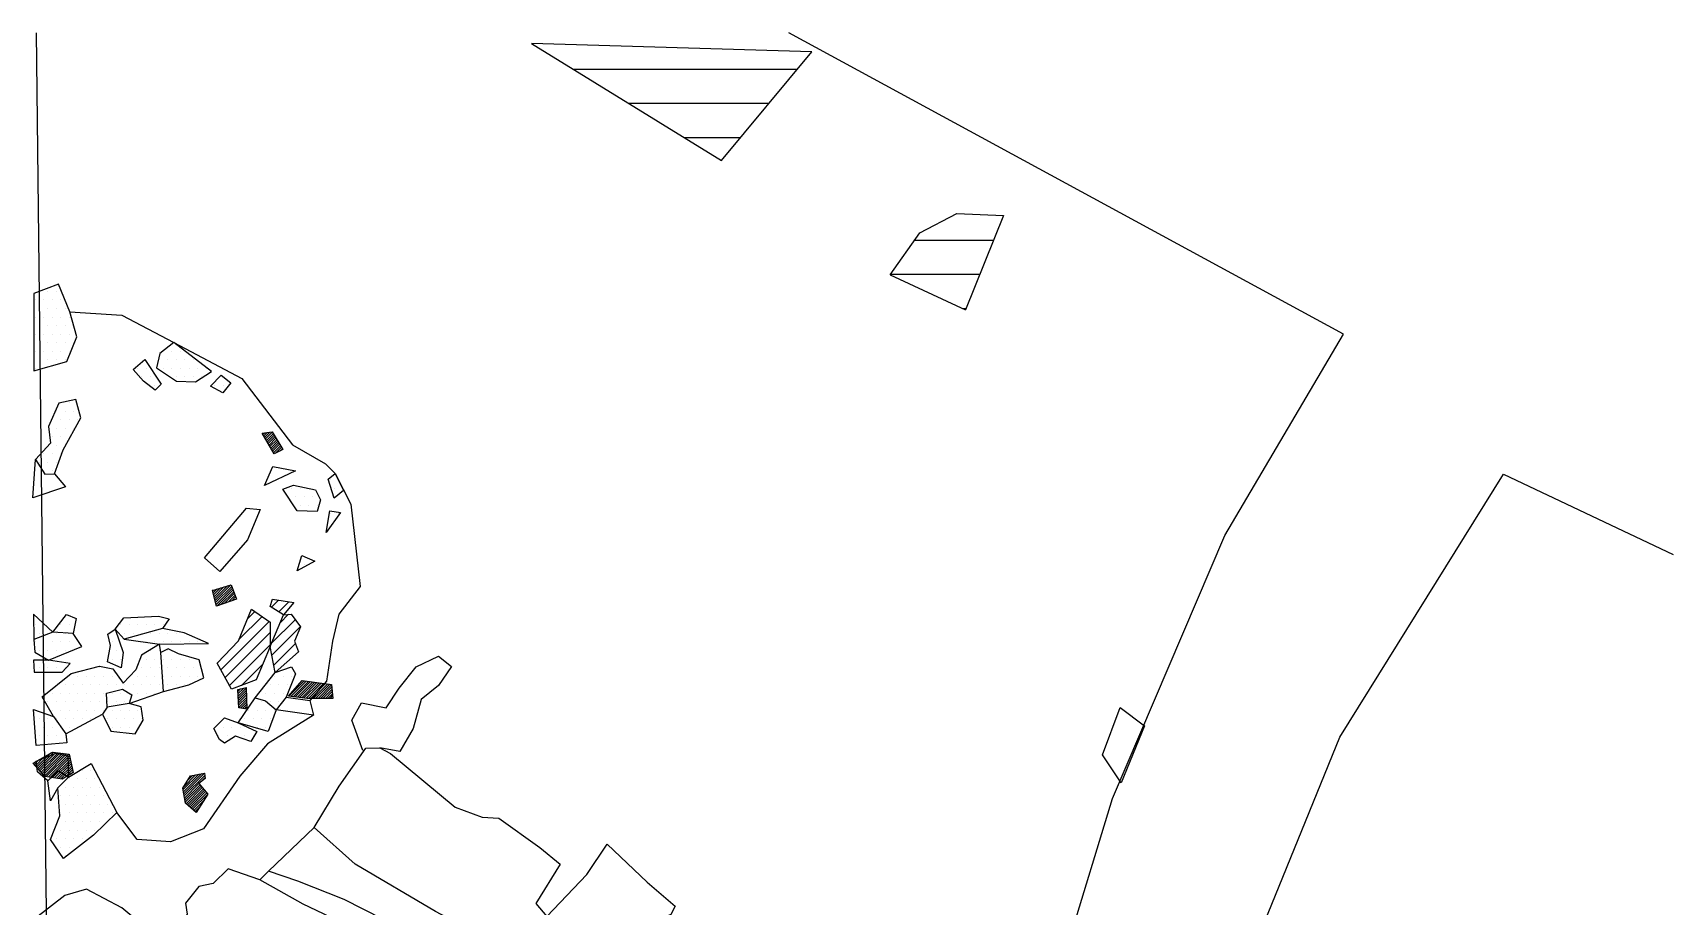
# Model space of a CAD drawing. Header units: metres. Extents: x -4.4 to -1.98, y -17.3 to -13.5.
# Drawn here: x -4.397 to -1.999, y -14.774 to -13.497 of the extents above; entities that cross this region are included whole.
import ezdxf

# ---------------------------------------------------------------- set-up
doc = ezdxf.new("R2010")
doc.units = ezdxf.units.M
doc.header["$LTSCALE"] = 25
doc.header["$MEASUREMENT"] = 0
doc.linetypes.add('STRICHPUNKTX2', pattern=[2, 1, -0.5, 0, -0.5])
doc.layers.get('0').update_dxf_attribs({"linetype": 'CONTINUOUS'})
for name, color, linetype in [('BEFUND', 1, 'CONTINUOUS'), ('BEFUNDSCHRAFF', 1, 'CONTINUOUS'), ('FEUER', 1, 'CONTINUOUS'), ('GRABUNGSGRENZE', 3, 'STRICHPUNKTX2'), ('KNOCHEN', 2, 'CONTINUOUS'), ('KNOCHENSCHRAFF', 2, 'CONTINUOUS'), ('STEINE', 4, 'CONTINUOUS'), ('STEINESCHRAFF', 4, 'CONTINUOUS')]:
    doc.layers.add(name, color=color, linetype=linetype)

# ---------------------------------------------------------------- blocks, each defined once
blk = doc.blocks.new('*X3')
at = {"color": 0}
for p, q in [((-404.83, -1433.67), (-403.79, -1432.63)), ((-403.75, -1434.36), (-402.27, -1432.88)), ((-412.22, -1442.83), (-405.15, -1435.76)), ((-409.58, -1438.42), (-406.2, -1435.04)), ((-408.37, -1435.44), (-407.24, -1434.32)), ((-404.85, -1438.99), (-401.36, -1435.5)), ((-403.57, -1435.95), (-402.34, -1434.71)), ((-411.6, -1443.97), (-405.02, -1437.39)), ((-404.77, -1440.68), (-400.62, -1436.53)), ((-410.97, -1445.12), (-405.02, -1439.16)), ((-404.47, -1442.15), (-401.32, -1439)), ((-409.18, -1445.1), (-406.12, -1442.03)), ((-429.6, -1490.26), (-424.37, -1485.03)), ((-429.2, -1488.09), (-427.12, -1486.01)), ((-427.54, -1489.97), (-422.88, -1485.31)), ((-424.65, -1488.85), (-421.8, -1486)), ((-422.07, -1488.04), (-420.72, -1486.69)), ((-420.38, -1488.12), (-419.69, -1487.42)), ((-418.7, -1488.2), (-418.66, -1488.16)), ((-428.21, -1497.7), (-421.72, -1491.22)), ((-426.82, -1498.09), (-419.6, -1490.87)), ((-425.44, -1498.48), (-417.55, -1490.58)), ((-424.06, -1498.86), (-416.31, -1491.12)), ((-430.97, -1496.93), (-425.89, -1491.85)), ((-430.97, -1495.16), (-427.9, -1492.1)), ((-430.12, -1492.55), (-429.92, -1492.34)), ((-429.59, -1497.32), (-423.84, -1491.57)), ((-422.68, -1499.25), (-415.08, -1491.65)), ((-418.58, -1496.92), (-413.84, -1492.18)), ((-437.3, -1506.8), (-429.97, -1499.47)), ((-437.16, -1508.43), (-428.68, -1499.95)), ((-437.02, -1510.06), (-427.39, -1500.42)), ((-436.88, -1511.68), (-426.1, -1500.9)), ((-436.35, -1504.08), (-431.26, -1499)), ((-436.74, -1513.31), (-424.81, -1501.38)), ((-436.6, -1514.94), (-423.7, -1502.04)), ((-436.46, -1516.56), (-422.82, -1502.93)), ((-436.32, -1518.19), (-421.94, -1503.81)), ((-436.18, -1519.82), (-421.06, -1504.7)), ((-436.04, -1521.44), (-420.5, -1505.91)), ((-435.9, -1523.07), (-420.63, -1507.81)), ((-435.75, -1524.7), (-420.77, -1509.71)), ((-421.17, -1511.88), (-419.78, -1510.49)), ((-431.97, -1522.68), (-421.17, -1511.88)), ((-421.86, -1516.11), (-417.6, -1511.85)), ((-421.74, -1514.22), (-418.4, -1510.88)), ((-430.03, -1522.51), (-421.74, -1514.22)), ((-420.22, -1516.23), (-418.31, -1514.33)), ((-428.47, -1522.71), (-422.38, -1516.63)), ((-426.75, -1522.77), (-423.27, -1519.28)), ((-425.01, -1522.79), (-424.15, -1521.94))]:
    blk.add_line(p, q, dxfattribs=at)
blk = doc.blocks.new('*X7')
at = {"color": 0}
for p, q in [((-437.5, -1387.5), (-437.5, -1387.5)), ((-436.25, -1387.5), (-436.25, -1387.5)), ((-439.375, -1388.75), (-439.375, -1388.75)), ((-438.75, -1390), (-438.75, -1390)), ((-438.125, -1388.75), (-438.125, -1388.75)), ((-437.5, -1390), (-437.5, -1390)), ((-436.875, -1388.75), (-436.875, -1388.75)), ((-436.25, -1390), (-436.25, -1390)), ((-435.625, -1388.75), (-435.625, -1388.75)), ((-435, -1390), (-435, -1390)), ((-439.375, -1391.25), (-439.375, -1391.25)), ((-438.75, -1392.5), (-438.75, -1392.5)), ((-438.125, -1391.25), (-438.125, -1391.25)), ((-437.5, -1392.5), (-437.5, -1392.5)), ((-436.875, -1391.25), (-436.875, -1391.25)), ((-436.25, -1392.5), (-436.25, -1392.5)), ((-435.625, -1391.25), (-435.625, -1391.25)), ((-435, -1392.5), (-435, -1392.5)), ((-434.375, -1391.25), (-434.375, -1391.25)), ((-433.75, -1392.5), (-433.75, -1392.5)), ((-439.375, -1393.75), (-439.375, -1393.75)), ((-438.75, -1395), (-438.75, -1395)), ((-438.125, -1393.75), (-438.125, -1393.75)), ((-437.5, -1395), (-437.5, -1395)), ((-436.875, -1393.75), (-436.875, -1393.75)), ((-436.25, -1395), (-436.25, -1395)), ((-435.625, -1393.75), (-435.625, -1393.75)), ((-435, -1395), (-435, -1395)), ((-434.375, -1393.75), (-434.375, -1393.75)), ((-433.75, -1395), (-433.75, -1395)), ((-439.375, -1396.25), (-439.375, -1396.25)), ((-438.75, -1397.5), (-438.75, -1397.5)), ((-438.125, -1396.25), (-438.125, -1396.25)), ((-437.5, -1397.5), (-437.5, -1397.5)), ((-436.875, -1396.25), (-436.875, -1396.25)), ((-436.25, -1397.5), (-436.25, -1397.5)), ((-435.625, -1396.25), (-435.625, -1396.25)), ((-435, -1397.5), (-435, -1397.5)), ((-434.375, -1396.25), (-434.375, -1396.25)), ((-421.25, -1397.5), (-421.25, -1397.5)), ((-420.625, -1396.25), (-420.625, -1396.25)), ((-420, -1397.5), (-420, -1397.5)), ((-419.375, -1396.25), (-419.375, -1396.25)), ((-418.75, -1397.5), (-418.75, -1397.5)), ((-418.125, -1396.25), (-418.125, -1396.25)), ((-417.5, -1397.5), (-417.5, -1397.5)), ((-416.25, -1397.5), (-416.25, -1397.5)), ((-439.375, -1398.75), (-439.375, -1398.75)), ((-424.375, -1398.75), (-424.375, -1398.75)), ((-423.75, -1400), (-423.75, -1400)), ((-423.125, -1398.75), (-423.125, -1398.75)), ((-422.5, -1400), (-422.5, -1400)), ((-420.625, -1398.75), (-420.625, -1398.75)), ((-419.375, -1398.75), (-419.375, -1398.75)), ((-418.75, -1400), (-418.75, -1400)), ((-418.125, -1398.75), (-418.125, -1398.75)), ((-417.5, -1400), (-417.5, -1400)), ((-416.875, -1398.75), (-416.875, -1398.75)), ((-416.25, -1400), (-416.25, -1400)), ((-415.625, -1398.75), (-415.625, -1398.75)), ((-415, -1400), (-415, -1400)), ((-414.375, -1398.75), (-414.375, -1398.75)), ((-421.875, -1401.25), (-421.875, -1401.25)), ((-413.125, -1401.25), (-413.125, -1401.25)), ((-411.875, -1401.25), (-411.875, -1401.25)), ((-436.25, -1405), (-436.25, -1405)), ((-435, -1405), (-435, -1405)), ((-434.375, -1403.75), (-434.375, -1403.75)), ((-433.75, -1405), (-433.75, -1405)), ((-436.875, -1406.25), (-436.875, -1406.25)), ((-436.25, -1407.5), (-436.25, -1407.5)), ((-435.625, -1406.25), (-435.625, -1406.25)), ((-435, -1407.5), (-435, -1407.5)), ((-434.375, -1406.25), (-434.375, -1406.25)), ((-433.75, -1407.5), (-433.75, -1407.5)), ((-433.125, -1406.25), (-433.125, -1406.25)), ((-436.875, -1408.75), (-436.875, -1408.75)), ((-436.25, -1410), (-436.25, -1410)), ((-435.625, -1408.75), (-435.625, -1408.75)), ((-435, -1410), (-435, -1410)), ((-434.375, -1408.75), (-434.375, -1408.75)), ((-438.125, -1411.25), (-438.125, -1411.25)), ((-436.875, -1411.25), (-436.875, -1411.25)), ((-435.625, -1411.25), (-435.625, -1411.25)), ((-438.75, -1412.5), (-438.75, -1412.5)), ((-438.125, -1413.75), (-438.125, -1413.75)), ((-437.5, -1412.5), (-437.5, -1412.5)), ((-436.875, -1413.75), (-436.875, -1413.75)), ((-436.25, -1412.5), (-436.25, -1412.5)), ((-401.875, -1416.25), (-401.875, -1416.25)), ((-400.625, -1416.25), (-400.625, -1416.25)), ((-396.25, -1415), (-396.25, -1415)), ((-395.625, -1416.25), (-395.625, -1416.25)), ((-401.25, -1417.5), (-401.25, -1417.5)), ((-400.625, -1418.75), (-400.625, -1418.75)), ((-400, -1417.5), (-400, -1417.5)), ((-399.375, -1418.75), (-399.375, -1418.75)), ((-398.75, -1417.5), (-398.75, -1417.5)), ((-398.125, -1418.75), (-398.125, -1418.75)), ((-396.25, -1420), (-396.25, -1420)), ((-395, -1420), (-395, -1420)), ((-400, -1427.5), (-400, -1427.5)), ((-439.375, -1436.25), (-439.375, -1436.25)), ((-438.125, -1436.25), (-438.125, -1436.25)), ((-435.625, -1436.25), (-435.625, -1436.25)), ((-434.375, -1436.25), (-434.375, -1436.25)), ((-426.875, -1436.25), (-426.875, -1436.25)), ((-425.625, -1436.25), (-425.625, -1436.25)), ((-424.375, -1436.25), (-424.375, -1436.25)), ((-423.125, -1436.25), (-423.125, -1436.25)), ((-421.875, -1436.25), (-421.875, -1436.25)), ((-420.625, -1436.25), (-420.625, -1436.25)), ((-439.375, -1438.75), (-439.375, -1438.75)), ((-438.75, -1437.5), (-438.75, -1437.5)), ((-438.125, -1438.75), (-438.125, -1438.75)), ((-437.5, -1437.5), (-437.5, -1437.5)), ((-436.875, -1438.75), (-436.875, -1438.75)), ((-436.25, -1437.5), (-436.25, -1437.5)), ((-435.625, -1438.75), (-435.625, -1438.75)), ((-435, -1437.5), (-435, -1437.5)), ((-434.375, -1438.75), (-434.375, -1438.75)), ((-433.125, -1438.75), (-433.125, -1438.75)), ((-428.125, -1438.75), (-428.125, -1438.75)), ((-427.5, -1437.5), (-427.5, -1437.5)), ((-426.25, -1437.5), (-426.25, -1437.5)), ((-425, -1437.5), (-425, -1437.5)), ((-423.75, -1437.5), (-423.75, -1437.5)), ((-423.125, -1438.75), (-423.125, -1438.75)), ((-422.5, -1437.5), (-422.5, -1437.5)), ((-421.875, -1438.75), (-421.875, -1438.75)), ((-421.25, -1437.5), (-421.25, -1437.5)), ((-420.625, -1438.75), (-420.625, -1438.75)), ((-420, -1437.5), (-420, -1437.5)), ((-419.375, -1438.75), (-419.375, -1438.75)), ((-418.75, -1437.5), (-418.75, -1437.5)), ((-418.125, -1438.75), (-418.125, -1438.75)), ((-417.5, -1437.5), (-417.5, -1437.5)), ((-416.875, -1438.75), (-416.875, -1438.75)), ((-415.625, -1438.75), (-415.625, -1438.75)), ((-438.75, -1440), (-438.75, -1440)), ((-437.5, -1440), (-437.5, -1440)), ((-436.25, -1440), (-436.25, -1440)), ((-435, -1440), (-435, -1440)), ((-427.5, -1440), (-427.5, -1440)), ((-422.5, -1440), (-422.5, -1440)), ((-421.25, -1440), (-421.25, -1440)), ((-420, -1440), (-420, -1440)), ((-438.75, -1442.5), (-438.75, -1442.5)), ((-437.5, -1442.5), (-437.5, -1442.5)), ((-436.25, -1442.5), (-436.25, -1442.5)), ((-435, -1442.5), (-435, -1442.5)), ((-430, -1442.5), (-430, -1442.5)), ((-428.125, -1441.25), (-428.125, -1441.25)), ((-426.875, -1441.25), (-426.875, -1441.25)), ((-423.75, -1442.5), (-423.75, -1442.5)), ((-423.125, -1441.25), (-423.125, -1441.25)), ((-422.5, -1442.5), (-422.5, -1442.5)), ((-421.875, -1441.25), (-421.875, -1441.25)), ((-421.25, -1442.5), (-421.25, -1442.5)), ((-420.625, -1441.25), (-420.625, -1441.25)), ((-420, -1442.5), (-420, -1442.5)), ((-419.375, -1441.25), (-419.375, -1441.25)), ((-418.75, -1442.5), (-418.75, -1442.5)), ((-418.125, -1441.25), (-418.125, -1441.25)), ((-417.5, -1442.5), (-417.5, -1442.5)), ((-416.875, -1441.25), (-416.875, -1441.25)), ((-416.25, -1442.5), (-416.25, -1442.5)), ((-435, -1445), (-435, -1445)), ((-434.375, -1443.75), (-434.375, -1443.75)), ((-433.75, -1445), (-433.75, -1445)), ((-433.125, -1443.75), (-433.125, -1443.75)), ((-432.5, -1445), (-432.5, -1445)), ((-431.875, -1443.75), (-431.875, -1443.75)), ((-431.25, -1445), (-431.25, -1445)), ((-430.625, -1443.75), (-430.625, -1443.75)), ((-430, -1445), (-430, -1445)), ((-429.375, -1443.75), (-429.375, -1443.75)), ((-428.75, -1445), (-428.75, -1445)), ((-428.125, -1443.75), (-428.125, -1443.75)), ((-427.5, -1445), (-427.5, -1445)), ((-426.25, -1445), (-426.25, -1445)), ((-425, -1445), (-425, -1445)), ((-424.375, -1443.75), (-424.375, -1443.75)), ((-423.75, -1445), (-423.75, -1445)), ((-423.125, -1443.75), (-423.125, -1443.75)), ((-422.5, -1445), (-422.5, -1445)), ((-421.875, -1443.75), (-421.875, -1443.75)), ((-421.25, -1445), (-421.25, -1445)), ((-420.625, -1443.75), (-420.625, -1443.75)), ((-420, -1445), (-420, -1445)), ((-419.375, -1443.75), (-419.375, -1443.75)), ((-418.75, -1445), (-418.75, -1445)), ((-418.125, -1443.75), (-418.125, -1443.75)), ((-417.5, -1445), (-417.5, -1445)), ((-416.875, -1443.75), (-416.875, -1443.75)), ((-415.625, -1443.75), (-415.625, -1443.75)), ((-405, -1445), (-405, -1445)), ((-404.375, -1443.75), (-404.375, -1443.75)), ((-403.75, -1445), (-403.75, -1445)), ((-403.125, -1443.75), (-403.125, -1443.75)), ((-402.5, -1445), (-402.5, -1445)), ((-401.875, -1443.75), (-401.875, -1443.75)), ((-437.5, -1447.5), (-437.5, -1447.5)), ((-436.875, -1446.25), (-436.875, -1446.25)), ((-436.25, -1447.5), (-436.25, -1447.5)), ((-435.625, -1446.25), (-435.625, -1446.25)), ((-435, -1447.5), (-435, -1447.5)), ((-434.375, -1446.25), (-434.375, -1446.25)), ((-433.75, -1447.5), (-433.75, -1447.5)), ((-433.125, -1446.25), (-433.125, -1446.25)), ((-432.5, -1447.5), (-432.5, -1447.5)), ((-431.875, -1446.25), (-431.875, -1446.25)), ((-431.25, -1447.5), (-431.25, -1447.5)), ((-430.625, -1446.25), (-430.625, -1446.25)), ((-430, -1447.5), (-430, -1447.5)), ((-429.375, -1446.25), (-429.375, -1446.25)), ((-428.75, -1447.5), (-428.75, -1447.5)), ((-428.125, -1446.25), (-428.125, -1446.25)), ((-427.5, -1447.5), (-427.5, -1447.5)), ((-426.875, -1446.25), (-426.875, -1446.25)), ((-426.25, -1447.5), (-426.25, -1447.5)), ((-425.625, -1446.25), (-425.625, -1446.25)), ((-425, -1447.5), (-425, -1447.5)), ((-424.375, -1446.25), (-424.375, -1446.25)), ((-423.125, -1446.25), (-423.125, -1446.25)), ((-421.875, -1446.25), (-421.875, -1446.25)), ((-407.5, -1447.5), (-407.5, -1447.5)), ((-406.25, -1447.5), (-406.25, -1447.5)), ((-405.625, -1446.25), (-405.625, -1446.25)), ((-405, -1447.5), (-405, -1447.5)), ((-404.375, -1446.25), (-404.375, -1446.25)), ((-403.75, -1447.5), (-403.75, -1447.5)), ((-403.125, -1446.25), (-403.125, -1446.25)), ((-439.375, -1448.75), (-439.375, -1448.75)), ((-438.75, -1450), (-438.75, -1450)), ((-437.5, -1450), (-437.5, -1450)), ((-436.875, -1448.75), (-436.875, -1448.75)), ((-436.25, -1450), (-436.25, -1450)), ((-435.625, -1448.75), (-435.625, -1448.75)), ((-435, -1450), (-435, -1450)), ((-434.375, -1448.75), (-434.375, -1448.75)), ((-433.75, -1450), (-433.75, -1450)), ((-433.125, -1448.75), (-433.125, -1448.75)), ((-432.5, -1450), (-432.5, -1450)), ((-431.875, -1448.75), (-431.875, -1448.75)), ((-431.25, -1450), (-431.25, -1450)), ((-430.625, -1448.75), (-430.625, -1448.75)), ((-429.375, -1448.75), (-429.375, -1448.75)), ((-428.75, -1450), (-428.75, -1450)), ((-428.125, -1448.75), (-428.125, -1448.75)), ((-427.5, -1450), (-427.5, -1450)), ((-426.875, -1448.75), (-426.875, -1448.75)), ((-426.25, -1450), (-426.25, -1450)), ((-425.625, -1448.75), (-425.625, -1448.75)), ((-425, -1450), (-425, -1450)), ((-424.375, -1448.75), (-424.375, -1448.75)), ((-423.75, -1450), (-423.75, -1450)), ((-408.75, -1450), (-408.75, -1450)), ((-408.125, -1448.75), (-408.125, -1448.75)), ((-407.5, -1450), (-407.5, -1450)), ((-406.875, -1448.75), (-406.875, -1448.75)), ((-406.25, -1450), (-406.25, -1450)), ((-405.625, -1448.75), (-405.625, -1448.75)), ((-405, -1450), (-405, -1450)), ((-404.375, -1448.75), (-404.375, -1448.75)), ((-439.375, -1451.25), (-439.375, -1451.25)), ((-438.75, -1452.5), (-438.75, -1452.5)), ((-438.125, -1451.25), (-438.125, -1451.25)), ((-437.5, -1452.5), (-437.5, -1452.5)), ((-436.875, -1451.25), (-436.875, -1451.25)), ((-436.25, -1452.5), (-436.25, -1452.5)), ((-435.625, -1451.25), (-435.625, -1451.25)), ((-435, -1452.5), (-435, -1452.5)), ((-434.375, -1451.25), (-434.375, -1451.25)), ((-433.125, -1451.25), (-433.125, -1451.25)), ((-428.125, -1451.25), (-428.125, -1451.25)), ((-426.875, -1451.25), (-426.875, -1451.25)), ((-425.625, -1451.25), (-425.625, -1451.25)), ((-424.375, -1451.25), (-424.375, -1451.25)), ((-412.5, -1452.5), (-412.5, -1452.5)), ((-411.875, -1451.25), (-411.875, -1451.25)), ((-411.25, -1452.5), (-411.25, -1452.5)), ((-410.625, -1451.25), (-410.625, -1451.25)), ((-410, -1452.5), (-410, -1452.5)), ((-409.375, -1451.25), (-409.375, -1451.25)), ((-408.75, -1452.5), (-408.75, -1452.5)), ((-407.5, -1452.5), (-407.5, -1452.5)), ((-406.875, -1451.25), (-406.875, -1451.25)), ((-405.625, -1451.25), (-405.625, -1451.25)), ((-438.125, -1453.75), (-438.125, -1453.75)), ((-438.75, -1457.5), (-438.75, -1457.5)), ((-438.125, -1456.25), (-438.125, -1456.25)), ((-437.5, -1457.5), (-437.5, -1457.5)), ((-436.875, -1456.25), (-436.875, -1456.25)), ((-436.25, -1457.5), (-436.25, -1457.5)), ((-435.625, -1456.25), (-435.625, -1456.25)), ((-435, -1457.5), (-435, -1457.5)), ((-432.5, -1457.5), (-432.5, -1457.5)), ((-431.25, -1457.5), (-431.25, -1457.5)), ((-435, -1460), (-435, -1460)), ((-434.375, -1458.75), (-434.375, -1458.75)), ((-433.75, -1460), (-433.75, -1460)), ((-433.125, -1458.75), (-433.125, -1458.75)), ((-432.5, -1460), (-432.5, -1460)), ((-431.875, -1458.75), (-431.875, -1458.75)), ((-431.25, -1460), (-431.25, -1460)), ((-430.625, -1458.75), (-430.625, -1458.75)), ((-430, -1460), (-430, -1460)), ((-435.625, -1461.25), (-435.625, -1461.25)), ((-435, -1462.5), (-435, -1462.5)), ((-434.375, -1461.25), (-434.375, -1461.25)), ((-433.75, -1462.5), (-433.75, -1462.5)), ((-433.125, -1461.25), (-433.125, -1461.25)), ((-432.5, -1462.5), (-432.5, -1462.5)), ((-431.875, -1461.25), (-431.875, -1461.25)), ((-431.25, -1462.5), (-431.25, -1462.5)), ((-430.625, -1461.25), (-430.625, -1461.25)), ((-430, -1462.5), (-430, -1462.5)), ((-429.375, -1461.25), (-429.375, -1461.25)), ((-428.75, -1462.5), (-428.75, -1462.5)), ((-435.625, -1463.75), (-435.625, -1463.75)), ((-435, -1465), (-435, -1465)), ((-434.375, -1463.75), (-434.375, -1463.75)), ((-433.75, -1465), (-433.75, -1465)), ((-433.125, -1463.75), (-433.125, -1463.75)), ((-432.5, -1465), (-432.5, -1465)), ((-431.875, -1463.75), (-431.875, -1463.75)), ((-431.25, -1465), (-431.25, -1465)), ((-430.625, -1463.75), (-430.625, -1463.75)), ((-430, -1465), (-430, -1465)), ((-429.375, -1463.75), (-429.375, -1463.75)), ((-428.125, -1463.75), (-428.125, -1463.75)), ((-436.25, -1467.5), (-436.25, -1467.5)), ((-435.625, -1466.25), (-435.625, -1466.25)), ((-435, -1467.5), (-435, -1467.5)), ((-434.375, -1466.25), (-434.375, -1466.25)), ((-433.75, -1467.5), (-433.75, -1467.5)), ((-433.125, -1466.25), (-433.125, -1466.25)), ((-432.5, -1467.5), (-432.5, -1467.5)), ((-431.875, -1466.25), (-431.875, -1466.25)), ((-430.625, -1466.25), (-430.625, -1466.25)), ((-435.625, -1468.75), (-435.625, -1468.75)), ((-434.375, -1468.75), (-434.375, -1468.75)), ((-433.125, -1468.75), (-433.125, -1468.75)), ((-435, -1470), (-435, -1470))]:
    blk.add_line(p, q, dxfattribs=at)
blk = doc.blocks.new('*X10')
at = {"color": 0}
for p, q in [((-406.06, -1408.38), (-405.85, -1408.18)), ((-405.93, -1408.61), (-405.46, -1408.13)), ((-405.81, -1408.84), (-405.06, -1408.09)), ((-405.68, -1409.06), (-404.71, -1408.1)), ((-405.55, -1409.29), (-404.58, -1408.31)), ((-405.42, -1409.51), (-404.44, -1408.53)), ((-405.29, -1409.74), (-404.31, -1408.75)), ((-405.17, -1409.97), (-404.17, -1408.97)), ((-405.04, -1410.19), (-404.04, -1409.19)), ((-404.91, -1410.42), (-403.9, -1409.41)), ((-404.78, -1410.64), (-403.77, -1409.63)), ((-404.66, -1410.87), (-403.63, -1409.84)), ((-404.53, -1411.1), (-403.5, -1410.06)), ((-404.25, -1411.17), (-403.36, -1410.28)), ((-403.51, -1410.79), (-403.23, -1410.5)), ((-413.43, -1431.31), (-413.27, -1431.15)), ((-413.36, -1431.59), (-412.77, -1431)), ((-413.28, -1431.87), (-412.27, -1430.85)), ((-413.21, -1432.15), (-411.76, -1430.7)), ((-413.14, -1432.43), (-411.26, -1430.56)), ((-413.06, -1432.71), (-410.76, -1430.41)), ((-412.99, -1432.99), (-410.63, -1430.63)), ((-412.91, -1433.27), (-410.53, -1430.89)), ((-412.75, -1433.46), (-410.44, -1431.15)), ((-412.21, -1433.27), (-410.34, -1431.41)), ((-411.67, -1433.08), (-410.25, -1431.66)), ((-411.12, -1432.89), (-410.15, -1431.92)), ((-410.58, -1432.7), (-410.06, -1432.18)), ((-410.03, -1432.51), (-409.96, -1432.44)), ((-409.74, -1446.01), (-409.35, -1445.61)), ((-409.73, -1446.34), (-408.87, -1445.49)), ((-409.71, -1446.68), (-408.54, -1445.51)), ((-409.69, -1447.01), (-408.52, -1445.85)), ((-402.3, -1446.69), (-400.04, -1444.44)), ((-401.98, -1446.73), (-399.73, -1444.48)), ((-401.66, -1446.76), (-399.42, -1444.52)), ((-401.34, -1446.8), (-399.1, -1444.56)), ((-401.02, -1446.83), (-398.79, -1444.6)), ((-400.71, -1446.87), (-398.48, -1444.64)), ((-400.39, -1446.91), (-398.17, -1444.68)), ((-400.07, -1446.94), (-397.85, -1444.72)), ((-399.75, -1446.98), (-397.54, -1444.77)), ((-399.42, -1447), (-397.23, -1444.81)), ((-399.06, -1447), (-396.91, -1444.85)), ((-398.71, -1447), (-396.6, -1444.89)), ((-398.36, -1447), (-396.29, -1444.93)), ((-398, -1447), (-396.02, -1445.01)), ((-397.65, -1447), (-395.99, -1445.34)), ((-397.3, -1447), (-395.97, -1445.67)), ((-409.67, -1447.35), (-408.51, -1446.19)), ((-409.65, -1447.68), (-408.5, -1446.54)), ((-409.63, -1448.02), (-408.49, -1446.88)), ((-409.61, -1448.35), (-408.48, -1447.22)), ((-409.35, -1448.44), (-408.47, -1447.56)), ((-409.04, -1448.49), (-408.46, -1447.91)), ((-408.73, -1448.53), (-408.45, -1448.25)), ((-396.94, -1447), (-395.94, -1446)), ((-396.59, -1447), (-395.92, -1446.32)), ((-396.24, -1447), (-395.89, -1446.65)), ((-395.89, -1447), (-395.87, -1446.98)), ((-439.32, -1456.85), (-437.98, -1455.51)), ((-439.16, -1457.04), (-437.14, -1455.02)), ((-438.99, -1457.23), (-436.64, -1454.87)), ((-438.83, -1457.42), (-436.33, -1454.91)), ((-438.66, -1457.6), (-436.01, -1454.95)), ((-438.5, -1457.79), (-435.7, -1454.99)), ((-438.34, -1457.98), (-435.38, -1455.03)), ((-438.17, -1458.17), (-435.07, -1455.07)), ((-438.01, -1458.36), (-434.76, -1455.11)), ((-437.74, -1458.45), (-434.44, -1455.15)), ((-437.43, -1458.49), (-434.34, -1455.41)), ((-439.48, -1456.66), (-438.82, -1456)), ((-437.13, -1458.54), (-434.28, -1455.7)), ((-436.82, -1458.59), (-434.21, -1455.98)), ((-436.52, -1458.64), (-434.15, -1456.27)), ((-436.21, -1458.69), (-434.08, -1456.56)), ((-435.91, -1458.74), (-434.02, -1456.85)), ((-435.61, -1458.79), (-433.95, -1457.14)), ((-435.07, -1458.61), (-433.89, -1457.43)), ((-434.21, -1458.1), (-433.82, -1457.72)), ((-417.63, -1460.96), (-414.6, -1457.94)), ((-417.72, -1460.35), (-415.46, -1458.09)), ((-417.68, -1460.66), (-415.02, -1458.01)), ((-417.65, -1459.92), (-415.91, -1458.18)), ((-417.58, -1461.27), (-414.57, -1458.26)), ((-417.53, -1461.57), (-415.42, -1459.46)), ((-417.48, -1461.88), (-415.25, -1459.65)), ((-417.43, -1462.18), (-415.09, -1459.84)), ((-417.29, -1462.4), (-414.93, -1460.04)), ((-417.11, -1462.56), (-414.77, -1460.23)), ((-417.05, -1458.97), (-416.35, -1458.27)), ((-415.35, -1459.39), (-414.53, -1458.57)), ((-416.92, -1462.73), (-414.61, -1460.42)), ((-416.73, -1462.89), (-414.45, -1460.61)), ((-416.54, -1463.06), (-414.29, -1460.81)), ((-416.35, -1463.22), (-414.13, -1461)), ((-416.16, -1463.39), (-414.67, -1461.89)), ((-415.97, -1463.55), (-415.34, -1462.92))]:
    blk.add_line(p, q, dxfattribs=at)
blk = doc.blocks.new('*X13')
at = {"color": 0}
for p, q in [((-360.73, -1355), (-327.95, -1355)), ((-352.63, -1360), (-332.1, -1360)), ((-344.52, -1365), (-336.24, -1365)), ((-310.79, -1380), (-299.26, -1380)), ((-314.31, -1385), (-301.26, -1385)), ((-303.76, -1390), (-303.26, -1390))]:
    blk.add_line(p, q, dxfattribs=at)

msp = doc.modelspace()

# ---------------------------------------------------------------- linework, layer by layer
at = {"layer": 'BEFUND'}
for points in [[(-3.6681, -13.5125), (-3.3904, -13.6838), (-3.2585, -13.5246)], [(-3.1438, -13.8509), (-3.1005, -13.7894), (-3.0465, -13.761), (-2.9783, -13.7641), (-3.0334, -13.9019)], [(-3.1438, -13.8509), (-3.0334, -13.9019)], [(-4.3429, -13.9047), (-4.267, -13.9099), (-4.1907, -13.9496), (-4.0915, -14.0022), (-4.0173, -14.0994), (-3.969, -14.127), (-3.9553, -14.1412)], [(-3.9553, -14.1412), (-3.9324, -14.186), (-3.9183, -14.3067), (-3.9499, -14.3468), (-3.9591, -14.3865), (-3.9678, -14.445), (-3.9923, -14.473)], [(-3.9867, -14.4944), (-4.0539, -14.5366), (-4.0942, -14.5839), (-4.1477, -14.6607), (-4.196, -14.6799), (-4.2444, -14.6763), (-4.2744, -14.6371)], [(-4.0526, -14.7228), (-3.9858, -14.6588)]]:
    msp.add_lwpolyline(points, dxfattribs=at)
at = {"layer": 'BEFUNDSCHRAFF'}
msp.add_lwpolyline([(-3.2585, -13.5246), (-3.6681, -13.5125)], dxfattribs=at)
at = {"layer": 'GRABUNGSGRENZE', "flags": 128}
for points in [[(-4.2119, -17.2978), (-4.2554, -17.0276), (-4.3195, -16.5176), (-4.3004, -16.2809), (-4.3027, -15.9623), (-4.3372, -15.8519), (-4.3104, -15.5659), (-4.3547, -15.5612), (-4.353, -15.4177), (-4.374, -15.0487), (-4.3918, -13.497)], [(-3.361, -15.7907), (-2.9761, -15.1311), (-2.8188, -14.6162), (-2.6546, -14.2321), (-2.4812, -13.9376), (-3.292, -13.4971)], [(-3.0859, -15.9956), (-2.4864, -14.5269), (-2.2473, -14.1424), (-1.9991, -14.2597)]]:
    msp.add_lwpolyline(points, dxfattribs=at)
at = {"layer": 'KNOCHEN'}
for points in [[(-4.0443, -14.1126), (-4.0616, -14.0821), (-4.0474, -14.0806), (-4.0316, -14.106)], [(-4.1285, -14.335), (-4.1346, -14.3121), (-4.1071, -14.3039), (-4.0995, -14.3248)], [(-4.0961, -14.4841), (-4.0976, -14.4571), (-4.0854, -14.4541), (-4.0844, -14.4856)], [(-4.0233, -14.4669), (-4.0034, -14.444), (-3.9602, -14.4496), (-3.9587, -14.47), (-3.9958, -14.47)], [(-4.3797, -14.5841), (-4.3964, -14.5647), (-4.3684, -14.5485), (-4.344, -14.5515), (-4.3379, -14.5785), (-4.3542, -14.5882)], [(-4.1583, -14.6367), (-4.1741, -14.623), (-4.1776, -14.6011), (-4.1664, -14.5833), (-4.1461, -14.5792), (-4.1451, -14.5874), (-4.1542, -14.5945), (-4.141, -14.6103)]]:
    msp.add_lwpolyline(points, close=True, dxfattribs=at)
at = {"layer": 'STEINE'}
for points in [[(-4.3954, -13.9912), (-4.3475, -13.9775), (-4.3327, -13.9414), (-4.3429, -13.9047), (-4.3596, -13.8645), (-4.3958, -13.8782), (-4.3954, -13.9912)], [(-4.1907, -13.9496), (-4.2116, -13.9659), (-4.2162, -13.9868), (-4.1872, -14.0061), (-4.1592, -14.0072), (-4.1358, -13.9924), (-4.1907, -13.9496)], [(-4.2503, -13.9893), (-4.2335, -13.9745), (-4.2096, -14.0107), (-4.2183, -14.0193), (-4.2351, -14.0061), (-4.2503, -13.9893)], [(-4.1374, -14.0138), (-4.1216, -13.9976), (-4.1078, -14.0088), (-4.1191, -14.0235), (-4.1374, -14.0138)], [(-4.393, -14.1209), (-4.3797, -14.1423), (-4.3655, -14.1418), (-4.3527, -14.1067), (-4.3267, -14.0599), (-4.3343, -14.033), (-4.3588, -14.0385), (-4.3741, -14.0726), (-4.371, -14.0971), (-4.393, -14.1209)], [(-4.3655, -14.1418), (-4.3492, -14.1607), (-4.3971, -14.1769), (-4.393, -14.1209)], [(-4.0586, -14.1589), (-4.0464, -14.131), (-4.0133, -14.1376), (-4.0586, -14.1589)], [(-3.9563, -14.1774), (-3.9655, -14.1494), (-3.9553, -14.1412), (-3.9431, -14.1662), (-3.9563, -14.1774)], [(-3.9838, -14.1651), (-3.9767, -14.1799), (-3.9813, -14.1967), (-4.0108, -14.1961), (-4.0317, -14.1641), (-4.0159, -14.1585), (-3.9838, -14.1651)], [(-4.1239, -14.2846), (-4.1463, -14.2647), (-4.0846, -14.192), (-4.0648, -14.1941), (-4.0831, -14.2383), (-4.1239, -14.2846)], [(-3.9681, -14.2277), (-3.963, -14.1957), (-3.9472, -14.1982), (-3.9681, -14.2277)], [(-4.0104, -14.2837), (-4.0038, -14.2613), (-3.9849, -14.2695), (-4.0104, -14.2837)], [(-4.1068, -14.4566), (-4.1276, -14.4184), (-4.0965, -14.3859), (-4.0776, -14.3396), (-4.0502, -14.3585), (-4.0502, -14.3941), (-4.0706, -14.4429), (-4.1068, -14.4566)], [(-4.0308, -14.3478), (-4.0501, -14.3355), (-4.0466, -14.3249), (-4.0155, -14.33), (-4.0308, -14.3478)], [(-4.3678, -14.3734), (-4.3962, -14.3469), (-4.3958, -14.3841)], [(-4.3678, -14.3734), (-4.3479, -14.3475)], [(-4.3479, -14.3475), (-4.3336, -14.3531), (-4.3382, -14.375)], [(-4.2634, -14.3837), (-4.2767, -14.3689), (-4.2639, -14.3521), (-4.2135, -14.3501), (-4.1978, -14.3537), (-4.2074, -14.368), (-4.2634, -14.3837)], [(-4.0426, -14.4323), (-4.0502, -14.3941), (-4.0308, -14.3478), (-4.0196, -14.3468), (-4.0059, -14.3656), (-4.0146, -14.3865), (-4.0085, -14.4018), (-4.0426, -14.4323)], [(-4.3942, -14.4024), (-4.3739, -14.4141), (-4.3255, -14.3943), (-4.3382, -14.375), (-4.3678, -14.3734), (-4.3958, -14.3841), (-4.3942, -14.4024)], [(-4.2879, -14.4167), (-4.2833, -14.3928), (-4.2873, -14.376), (-4.2767, -14.3689), (-4.265, -14.403), (-4.2681, -14.4254), (-4.2879, -14.4167)], [(-4.2634, -14.3837), (-4.212, -14.3909), (-4.1403, -14.3899), (-4.1759, -14.3741), (-4.2074, -14.368)], [(-4.2564, -14.4773), (-4.206, -14.4601), (-4.21, -14.4031), (-4.212, -14.3909), (-4.238, -14.4071), (-4.2467, -14.4285), (-4.265, -14.4478)], [(-4.206, -14.4601), (-4.1688, -14.4504), (-4.1469, -14.4398), (-4.154, -14.4138), (-4.1841, -14.4051), (-4.1993, -14.3975), (-4.21, -14.4031)], [(-3.9145, -14.5464), (-3.9307, -14.5021), (-3.9164, -14.4767), (-3.8803, -14.4838), (-3.8615, -14.4553), (-3.8365, -14.4238), (-3.8039, -14.4081), (-3.7851, -14.4233), (-3.8039, -14.4513), (-3.8294, -14.4717)], [(-4.3953, -14.4319), (-4.3541, -14.4319), (-4.3424, -14.4192), (-4.3739, -14.4141), (-4.3963, -14.4141), (-4.3953, -14.4319)], [(-4.3669, -14.4966), (-4.3836, -14.468), (-4.3408, -14.4335), (-4.2996, -14.4228), (-4.2803, -14.4269), (-4.265, -14.4478)], [(-4.0722, -14.4694), (-4.0426, -14.4323), (-4.0187, -14.4241), (-4.0131, -14.4343), (-4.0269, -14.4684), (-4.0411, -14.4867)], [(-4.2885, -14.4829), (-4.2895, -14.4625), (-4.2661, -14.4565), (-4.2523, -14.4651), (-4.2564, -14.4773)], [(-4.2885, -14.4829), (-4.2951, -14.4931), (-4.2829, -14.518), (-4.2473, -14.5221), (-4.2356, -14.5018), (-4.2386, -14.4824), (-4.2564, -14.4773), (-4.2885, -14.4829)], [(-4.0971, -14.506), (-4.0722, -14.4694), (-4.0569, -14.4735), (-4.0411, -14.4867), (-4.0529, -14.5183), (-4.0971, -14.506)], [(-4.0269, -14.4684), (-3.9923, -14.473), (-3.9867, -14.4944), (-4.0411, -14.4867)], [(-3.8294, -14.4717), (-3.8412, -14.5139), (-3.8605, -14.5475), (-3.89, -14.5423)], [(-2.8061, -14.5933), (-2.8335, -14.5525), (-2.8075, -14.4834), (-2.7719, -14.5104), (-2.8061, -14.5933)], [(-4.3924, -14.5388), (-4.3959, -14.4864), (-4.3669, -14.4966), (-4.3486, -14.522), (-4.3471, -14.5348), (-4.3924, -14.5388)], [(-4.3486, -14.522), (-4.2951, -14.4931)], [(-4.1241, -14.5304), (-4.1323, -14.5141), (-4.117, -14.4983), (-4.0971, -14.506), (-4.0697, -14.5187), (-4.0783, -14.533), (-4.1007, -14.5253), (-4.117, -14.5355), (-4.1241, -14.5304)], [(-4.3751, -14.5907), (-4.3904, -14.5775), (-4.3924, -14.5617), (-4.3628, -14.55), (-4.3461, -14.5541), (-4.3451, -14.5851)], [(-3.6685, -14.8515), (-3.6858, -14.8464), (-3.8083, -14.7816), (-3.9258, -14.7123), (-3.9858, -14.6588), (-3.9491, -14.5983), (-3.9104, -14.5428), (-3.89, -14.5423), (-3.8743, -14.5505), (-3.7797, -14.629), (-3.74, -14.6438), (-3.7156, -14.6453), (-3.6561, -14.6881), (-3.6261, -14.7126), (-3.6618, -14.77), (-3.6455, -14.7889), (-3.6292, -14.8006), (-3.6292, -14.8006), (-3.6685, -14.8515)], [(-4.3603, -14.6009), (-4.3711, -14.6197), (-4.3751, -14.5907), (-4.3593, -14.576), (-4.3451, -14.5851)], [(-4.3523, -14.7042), (-4.3711, -14.6762), (-4.3578, -14.6416), (-4.3603, -14.6009), (-4.3451, -14.5851), (-4.312, -14.5653), (-4.2744, -14.6371), (-4.3085, -14.6702), (-4.3523, -14.7042)], [(-3.6455, -14.7889), (-3.5874, -14.7274), (-3.5573, -14.6831), (-3.4989, -14.7387), (-3.4582, -14.7738), (-3.4643, -14.786), (-3.4882, -14.7957)], [(-4.0653, -14.7355), (-4.1116, -14.7192), (-4.1335, -14.7406), (-4.1544, -14.7451), (-4.1737, -14.7695), (-4.1712, -14.7853), (-4.1921, -14.8133), (-4.1616, -14.8469), (-4.1448, -14.8764), (-4.0461, -14.8903), (-3.9418, -14.9006), (-3.9214, -14.8996), (-3.9092, -14.8986), (-3.9183, -14.8487), (-3.9219, -14.809), (-4.0017, -14.7707), (-4.0653, -14.7355)], [(-3.8567, -14.8075), (-3.9417, -14.7642), (-4.0098, -14.7371), (-4.0526, -14.7228), (-4.0653, -14.7355)], [(-4.1611, -14.883), (-4.212, -14.8219), (-4.2669, -14.7761), (-4.3188, -14.749), (-4.3503, -14.7582), (-4.3936, -14.7917), (-4.3942, -14.8278)]]:
    msp.add_lwpolyline(points, dxfattribs=at)

# ---------------------------------------------------------------- block references
at = {"layer": 'BEFUNDSCHRAFF', "xscale": 0.01, "yscale": 0.01, "zscale": 0.01}
msp.add_blockref('*X13', (0, 0), dxfattribs=at)
at = {"layer": 'FEUER', "xscale": 0.01, "yscale": 0.01, "zscale": 0.01}
msp.add_blockref('*X3', (0, 0), dxfattribs=at)
at = {"layer": 'KNOCHENSCHRAFF', "xscale": 0.01, "yscale": 0.01, "zscale": 0.01}
msp.add_blockref('*X10', (0, 0), dxfattribs=at)
at = {"layer": 'STEINESCHRAFF', "xscale": 0.01, "yscale": 0.01, "zscale": 0.01}
msp.add_blockref('*X7', (0, 0), dxfattribs=at)

doc.saveas('drawing.dxf')
